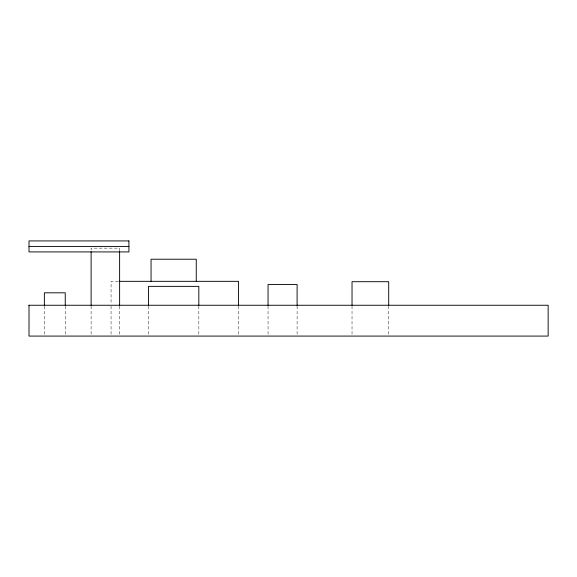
<?xml version="1.0" encoding="UTF-8"?>
<svg xmlns="http://www.w3.org/2000/svg" width="577" height="577" viewBox="0 0 577 577"><rect width="100%" height="100%" fill="white"/><g stroke="black" fill="none" stroke-linecap="round" stroke-linejoin="round"><path stroke-width="0.43" stroke-dasharray="2.88 2.16" d="M118.235 281.331L111.058 281.331L111.058 304.367M388.703 306.135L388.703 334.321M352.028 306.135L352.028 334.321M297.105 306.135L297.105 336.081M268.053 306.135L268.053 336.081M238.481 306.135L238.481 336.081M198.827 306.135L198.827 334.321M148.477 306.135L148.477 336.081M119.619 250.829L119.619 248.153L91.116 248.153L91.116 250.829M119.619 306.135L119.619 334.321M111.058 306.135L111.058 334.321M91.116 306.135L91.116 334.321M65.244 306.135L65.244 334.321M44.364 306.135L44.364 334.321"/><path stroke-width="0.87" d="M29.009 246.422L128.923 246.422M119.136 281.331L238.481 281.331L238.481 305.255M28.85 305.255L548.15 305.255L548.15 336.081L29.009 336.081L29.009 305.255M388.703 305.255L388.703 281.699L352.028 281.699L352.028 305.255M297.105 305.255L297.105 284.511L268.053 284.511L268.053 305.255M198.827 305.255L198.827 286.372L148.477 286.372L148.477 305.255M196.259 281.331L196.259 259.224L151.051 259.224L151.051 281.331M119.619 251.716L119.619 305.255M91.116 251.716L91.116 305.255M65.244 305.255L65.244 292.82L44.364 292.82L44.364 305.255M128.923 240.919L29.009 240.919L29.009 251.925L128.923 251.925L128.923 240.919"/></g></svg>
